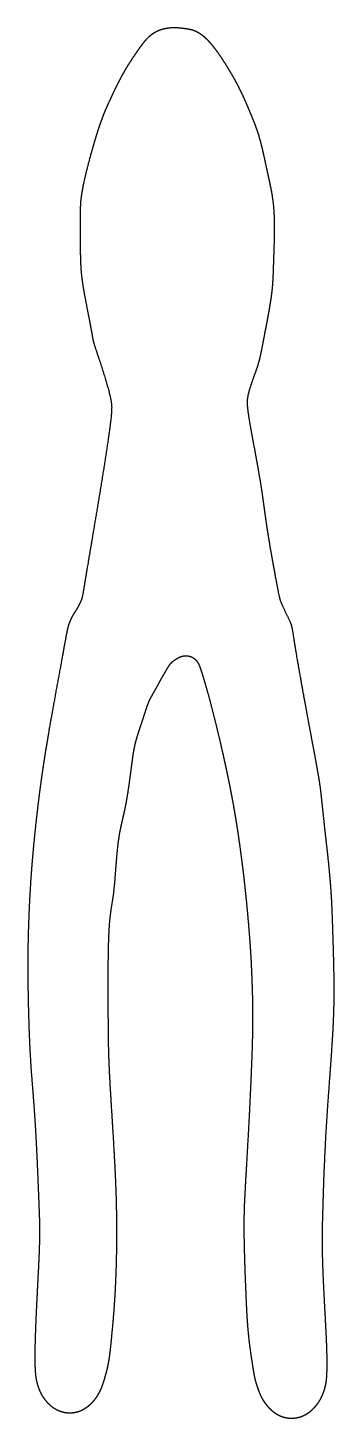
# Model space of a CAD drawing. Header units: millimetres. Extents: x -27 to 27, y -124 to 124.
import ezdxf

# ---------------------------------------------------------------- set-up
doc = ezdxf.new("R2010")
doc.units = ezdxf.units.MM
doc.layers.get('0').update_dxf_attribs({"linetype": 'CONTINUOUS'})

msp = doc.modelspace()

# ---------------------------------------------------------------- linework, layer by layer
msp.add_open_spline([(20.65, -124.33), (20.54, -124.35), (20.32, -124.38), (19.99, -124.41), (19.55, -124.41), (19, -124.36), (18.45, -124.24), (17.93, -124.07), (17.42, -123.84), (16.95, -123.56), (16.5, -123.24), (16.08, -122.88), (15.69, -122.49), (15.33, -122.07), (14.99, -121.63), (14.68, -121.17), (14.41, -120.69), (14.18, -120.2), (13.97, -119.69), (13.78, -119.16), (13.59, -118.62), (13.42, -118.09), (13.28, -117.59), (13.16, -117.11), (13.06, -116.57), (12.96, -115.91), (12.83, -115.11), (12.68, -114.16), (12.52, -113.11), (12.36, -112), (12.21, -110.86), (12.08, -109.71), (11.97, -108.54), (11.87, -107.33), (11.79, -106.07), (11.72, -104.73), (11.65, -103.3), (11.59, -101.78), (11.52, -100.19), (11.46, -98.55), (11.4, -96.89), (11.35, -95.26), (11.31, -93.68), (11.28, -92.18), (11.26, -90.77), (11.26, -89.44), (11.28, -88.16), (11.31, -86.9), (11.36, -85.61), (11.43, -84.24), (11.51, -82.77), (11.6, -81.16), (11.71, -79.4), (11.81, -77.51), (11.93, -75.49), (12.04, -73.39), (12.16, -71.23), (12.27, -69.05), (12.37, -66.91), (12.47, -64.83), (12.56, -62.84), (12.63, -60.97), (12.7, -59.24), (12.75, -57.63), (12.79, -56.15), (12.81, -54.76), (12.83, -53.46), (12.83, -52.23), (12.82, -51.04), (12.8, -49.89), (12.78, -48.76), (12.75, -47.65), (12.71, -46.57), (12.67, -45.51), (12.63, -44.46), (12.58, -43.41), (12.53, -42.35), (12.47, -41.26), (12.39, -40.11), (12.31, -38.91), (12.21, -37.63), (12.1, -36.3), (11.98, -34.93), (11.86, -33.53), (11.72, -32.13), (11.58, -30.76), (11.44, -29.42), (11.3, -28.12), (11.15, -26.87), (11, -25.66), (10.85, -24.46), (10.69, -23.27), (10.53, -22.07), (10.36, -20.86), (10.18, -19.64), (9.99, -18.4), (9.79, -17.16), (9.58, -15.93), (9.37, -14.71), (9.16, -13.53), (8.94, -12.38), (8.72, -11.28), (8.51, -10.22), (8.29, -9.19), (8.08, -8.18), (7.86, -7.17), (7.63, -6.12), (7.38, -5), (7.1, -3.78), (6.79, -2.44), (6.43, -0.99), (6.05, 0.57), (5.64, 2.17), (5.23, 3.74), (4.84, 5.19), (4.48, 6.47), (4.18, 7.51), (3.94, 8.3), (3.75, 8.87), (3.6, 9.34), (3.45, 9.8), (3.27, 10.31), (3.02, 10.83), (2.67, 11.3), (2.24, 11.65), (1.74, 11.89), (1.2, 12.02), (0.65, 12.03), (0.09, 11.91), (-0.45, 11.67), (-0.95, 11.37), (-1.37, 11.08), (-1.7, 10.79), (-2.01, 10.42), (-2.4, 9.82), (-2.92, 8.94), (-3.53, 7.84), (-4.18, 6.67), (-4.79, 5.58), (-5.27, 4.7), (-5.6, 4.09), (-5.8, 3.66), (-5.96, 3.23), (-6.15, 2.63), (-6.42, 1.82), (-6.75, 0.82), (-7.11, -0.25), (-7.46, -1.31), (-7.78, -2.29), (-8.04, -3.17), (-8.25, -4.03), (-8.43, -4.92), (-8.59, -5.93), (-8.74, -7.1), (-8.91, -8.41), (-9.1, -9.84), (-9.3, -11.32), (-9.52, -12.77), (-9.76, -14.14), (-10, -15.39), (-10.25, -16.51), (-10.49, -17.54), (-10.72, -18.53), (-10.93, -19.56), (-11.12, -20.68), (-11.28, -21.94), (-11.42, -23.31), (-11.54, -24.78), (-11.66, -26.26), (-11.76, -27.7), (-11.88, -29.03), (-12, -30.21), (-12.13, -31.23), (-12.28, -32.13), (-12.42, -32.98), (-12.56, -33.87), (-12.68, -34.89), (-12.79, -36.11), (-12.88, -37.54), (-12.94, -39.19), (-12.98, -41.01), (-13.01, -42.96), (-13.02, -44.96), (-13.02, -46.97), (-13.01, -48.91), (-13.01, -50.74), (-13, -52.44), (-12.99, -54), (-12.98, -55.45), (-12.96, -56.82), (-12.94, -58.16), (-12.9, -59.5), (-12.85, -60.9), (-12.78, -62.39), (-12.7, -63.98), (-12.6, -65.68), (-12.49, -67.48), (-12.38, -69.37), (-12.25, -71.32), (-12.13, -73.31), (-12.01, -75.31), (-11.9, -77.3), (-11.79, -79.25), (-11.7, -81.15), (-11.62, -82.99), (-11.56, -84.78), (-11.52, -86.53), (-11.48, -88.23), (-11.47, -89.9), (-11.46, -91.56), (-11.47, -93.2), (-11.5, -94.84), (-11.53, -96.48), (-11.58, -98.1), (-11.65, -99.72), (-11.72, -101.31), (-11.81, -102.87), (-11.91, -104.37), (-12.02, -105.82), (-12.13, -107.18), (-12.25, -108.45), (-12.36, -109.61), (-12.46, -110.67), (-12.56, -111.61), (-12.65, -112.46), (-12.75, -113.23), (-12.85, -113.98), (-12.99, -114.73), (-13.16, -115.52), (-13.37, -116.33), (-13.6, -117.14), (-13.82, -117.88), (-14.03, -118.52), (-14.23, -119.05), (-14.44, -119.51), (-14.68, -119.97), (-14.96, -120.44), (-15.29, -120.91), (-15.64, -121.35), (-16.02, -121.75), (-16.42, -122.12), (-16.86, -122.45), (-17.32, -122.75), (-17.82, -123.01), (-18.33, -123.21), (-18.87, -123.35), (-19.42, -123.43), (-19.97, -123.46), (-20.52, -123.42), (-21.07, -123.32), (-21.6, -123.16), (-22.11, -122.95), (-22.6, -122.69), (-23.06, -122.38), (-23.49, -122.03), (-23.88, -121.64), (-24.25, -121.23), (-24.58, -120.78), (-24.87, -120.32), (-25.13, -119.83), (-25.36, -119.33), (-25.56, -118.8), (-25.73, -118.28), (-25.86, -117.75), (-25.96, -117.23), (-26.03, -116.69), (-26.08, -116.09), (-26.12, -115.38), (-26.15, -114.52), (-26.16, -113.48), (-26.15, -112.21), (-26.11, -110.72), (-26.06, -109.02), (-25.99, -107.14), (-25.9, -105.14), (-25.8, -103.08), (-25.69, -101.04), (-25.59, -99.07), (-25.5, -97.22), (-25.42, -95.54), (-25.36, -94.04), (-25.32, -92.71), (-25.3, -91.51), (-25.3, -90.37), (-25.32, -89.25), (-25.36, -88.06), (-25.41, -86.76), (-25.46, -85.31), (-25.53, -83.72), (-25.6, -81.98), (-25.68, -80.14), (-25.76, -78.24), (-25.85, -76.32), (-25.95, -74.43), (-26.05, -72.6), (-26.16, -70.88), (-26.27, -69.26), (-26.38, -67.75), (-26.49, -66.32), (-26.6, -64.94), (-26.71, -63.57), (-26.82, -62.19), (-26.91, -60.77), (-27, -59.29), (-27.08, -57.75), (-27.15, -56.16), (-27.21, -54.54), (-27.26, -52.91), (-27.31, -51.3), (-27.34, -49.73), (-27.37, -48.22), (-27.39, -46.77), (-27.41, -45.39), (-27.41, -44.05), (-27.41, -42.74), (-27.4, -41.44), (-27.39, -40.11), (-27.36, -38.75), (-27.33, -37.34), (-27.28, -35.87), (-27.22, -34.34), (-27.16, -32.76), (-27.07, -31.13), (-26.98, -29.48), (-26.87, -27.81), (-26.75, -26.14), (-26.61, -24.48), (-26.47, -22.84), (-26.32, -21.24), (-26.16, -19.67), (-26, -18.14), (-25.83, -16.65), (-25.66, -15.19), (-25.49, -13.74), (-25.3, -12.29), (-25.11, -10.81), (-24.89, -9.26), (-24.65, -7.64), (-24.38, -5.9), (-24.08, -4.05), (-23.75, -2.07), (-23.39, 0.03), (-23, 2.22), (-22.59, 4.46), (-22.19, 6.68), (-21.79, 8.82), (-21.43, 10.79), (-21.11, 12.54), (-20.84, 14.01), (-20.63, 15.19), (-20.46, 16.07), (-20.33, 16.71), (-20.21, 17.2), (-20.07, 17.66), (-19.89, 18.16), (-19.66, 18.69), (-19.4, 19.19), (-19.11, 19.64), (-18.81, 20.09), (-18.51, 20.58), (-18.22, 21.12), (-17.99, 21.62), (-17.81, 22.03), (-17.69, 22.41), (-17.58, 22.97), (-17.41, 23.92), (-17.17, 25.4), (-16.83, 27.45), (-16.39, 30.04), (-15.88, 33.09), (-15.32, 36.45), (-14.73, 39.96), (-14.15, 43.46), (-13.62, 46.77), (-13.17, 49.73), (-12.81, 52.21), (-12.56, 54.13), (-12.43, 55.47), (-12.39, 56.29), (-12.4, 56.73), (-12.43, 57.01), (-12.47, 57.32), (-12.55, 57.85), (-12.74, 58.71), (-13.05, 59.92), (-13.48, 61.4), (-13.98, 63.01), (-14.49, 64.58), (-14.95, 65.96), (-15.31, 67.03), (-15.55, 67.75), (-15.69, 68.23), (-15.77, 68.66), (-15.87, 69.24), (-16.03, 70.1), (-16.24, 71.24), (-16.5, 72.61), (-16.8, 74.11), (-17.09, 75.63), (-17.36, 77.07), (-17.58, 78.39), (-17.76, 79.6), (-17.88, 80.74), (-17.95, 81.88), (-18, 83.07), (-18.02, 84.36), (-18.03, 85.75), (-18.03, 87.19), (-18.03, 88.61), (-18.03, 89.92), (-18.03, 91.04), (-18.02, 91.92), (-18.01, 92.57), (-17.98, 93.06), (-17.94, 93.52), (-17.88, 94.05), (-17.77, 94.72), (-17.62, 95.59), (-17.41, 96.64), (-17.14, 97.86), (-16.81, 99.2), (-16.44, 100.62), (-16.05, 102.05), (-15.66, 103.43), (-15.28, 104.71), (-14.92, 105.85), (-14.59, 106.86), (-14.27, 107.76), (-13.96, 108.6), (-13.63, 109.41), (-13.27, 110.23), (-12.88, 111.09), (-12.47, 111.98), (-12.05, 112.87), (-11.63, 113.74), (-11.21, 114.59), (-10.79, 115.4), (-10.35, 116.21), (-9.87, 117.04), (-9.34, 117.9), (-8.76, 118.8), (-8.16, 119.7), (-7.56, 120.55), (-7.01, 121.31), (-6.54, 121.92), (-6.13, 122.39), (-5.76, 122.75), (-5.38, 123.06), (-4.94, 123.36), (-4.44, 123.64), (-3.93, 123.89), (-3.4, 124.07), (-2.87, 124.2), (-2.33, 124.29), (-1.78, 124.35), (-1.22, 124.37), (-0.67, 124.35), (-0.13, 124.3), (0.42, 124.24), (0.97, 124.17), (1.52, 124.08), (2.05, 123.95), (2.57, 123.77), (3.07, 123.52), (3.54, 123.22), (3.99, 122.89), (4.42, 122.53), (4.8, 122.16), (5.16, 121.78), (5.52, 121.36), (5.91, 120.88), (6.33, 120.33), (6.8, 119.68), (7.3, 118.94), (7.83, 118.13), (8.37, 117.27), (8.89, 116.41), (9.37, 115.57), (9.8, 114.79), (10.19, 114.08), (10.53, 113.4), (10.86, 112.73), (11.19, 112.02), (11.54, 111.24), (11.91, 110.37), (12.3, 109.46), (12.69, 108.53), (13.06, 107.6), (13.41, 106.7), (13.72, 105.82), (14, 104.93), (14.26, 104.02), (14.51, 103.04), (14.75, 102.01), (14.99, 100.92), (15.23, 99.8), (15.47, 98.69), (15.71, 97.59), (15.94, 96.54), (16.16, 95.51), (16.35, 94.48), (16.51, 93.42), (16.63, 92.29), (16.72, 91.07), (16.76, 89.74), (16.77, 88.34), (16.75, 86.89), (16.71, 85.44), (16.66, 84.05), (16.62, 82.74), (16.58, 81.55), (16.55, 80.46), (16.5, 79.44), (16.44, 78.42), (16.34, 77.35), (16.19, 76.17), (15.98, 74.86), (15.74, 73.42), (15.46, 71.92), (15.17, 70.41), (14.89, 68.99), (14.65, 67.73), (14.44, 66.66), (14.27, 65.79), (14.1, 65.06), (13.92, 64.39), (13.69, 63.66), (13.39, 62.82), (13.05, 61.87), (12.69, 60.87), (12.38, 59.9), (12.13, 59.05), (11.99, 58.38), (11.92, 57.86), (11.9, 57.45), (11.9, 57.04), (11.94, 56.51), (12.02, 55.78), (12.17, 54.76), (12.39, 53.46), (12.66, 51.91), (12.98, 50.18), (13.32, 48.36), (13.66, 46.52), (13.97, 44.75), (14.25, 43.11), (14.49, 41.6), (14.69, 40.21), (14.87, 38.88), (15.05, 37.57), (15.24, 36.19), (15.46, 34.71), (15.72, 33.08), (16.01, 31.33), (16.33, 29.51), (16.65, 27.71), (16.96, 26.04), (17.23, 24.58), (17.46, 23.42), (17.63, 22.56), (17.78, 21.98), (17.94, 21.54), (18.15, 21.07), (18.45, 20.43), (18.82, 19.64), (19.2, 18.84), (19.52, 18.15), (19.74, 17.65), (19.88, 17.23), (19.98, 16.68), (20.12, 15.82), (20.32, 14.52), (20.61, 12.77), (20.98, 10.57), (21.42, 8.03), (21.92, 5.25), (22.45, 2.36), (22.98, -0.49), (23.48, -3.17), (23.93, -5.56), (24.3, -7.58), (24.59, -9.21), (24.8, -10.49), (24.96, -11.5), (25.06, -12.37), (25.15, -13.2), (25.25, -14.11), (25.36, -15.19), (25.49, -16.45), (25.65, -17.89), (25.82, -19.46), (26.01, -21.13), (26.2, -22.81), (26.38, -24.46), (26.54, -26.04), (26.68, -27.52), (26.79, -28.9), (26.89, -30.21), (26.97, -31.47), (27.03, -32.71), (27.08, -33.95), (27.13, -35.23), (27.17, -36.54), (27.21, -37.89), (27.26, -39.27), (27.3, -40.66), (27.34, -42.06), (27.37, -43.46), (27.4, -44.85), (27.42, -46.24), (27.43, -47.64), (27.43, -49.06), (27.4, -50.53), (27.36, -52.06), (27.29, -53.66), (27.21, -55.35), (27.1, -57.13), (26.97, -59.01), (26.84, -60.96), (26.69, -62.98), (26.54, -65.06), (26.38, -67.18), (26.24, -69.31), (26.1, -71.43), (25.97, -73.53), (25.86, -75.58), (25.77, -77.55), (25.68, -79.44), (25.61, -81.22), (25.55, -82.89), (25.5, -84.45), (25.46, -85.89), (25.42, -87.24), (25.38, -88.49), (25.35, -89.7), (25.33, -90.9), (25.31, -92.13), (25.32, -93.44), (25.34, -94.87), (25.38, -96.44), (25.44, -98.15), (25.52, -100.01), (25.62, -101.96), (25.72, -103.96), (25.83, -105.94), (25.93, -107.84), (26.02, -109.59), (26.09, -111.15), (26.13, -112.48), (26.16, -113.58), (26.17, -114.46), (26.16, -115.18), (26.15, -115.79), (26.13, -116.35), (26.1, -116.9), (26.06, -117.44), (25.99, -117.99), (25.89, -118.53), (25.76, -119.07), (25.6, -119.6), (25.41, -120.12), (25.18, -120.62), (24.92, -121.11), (24.63, -121.58), (24.31, -122.03), (23.95, -122.45), (23.56, -122.84), (23.14, -123.21), (22.7, -123.53), (22.22, -123.81), (21.72, -124.05), (21.3, -124.19), (20.97, -124.27), (20.76, -124.31), (20.65, -124.33)], degree=5)

doc.saveas('drawing.dxf')
